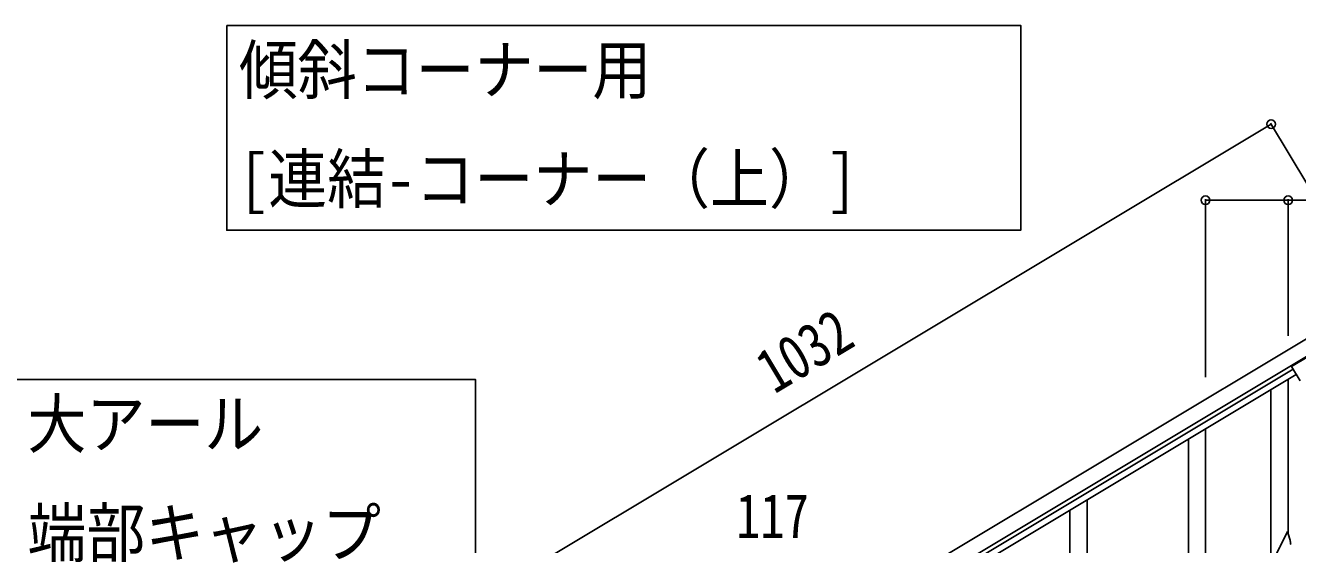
# Model space of a CAD drawing. Units: millimetres, scale not verified. Extents: x -4015 to 4015, y -2862 to 2860.
# Drawn here: x -2143 to -886, y -910 to -397 of the extents above; entities that cross this region are included whole.
import ezdxf
from ezdxf.enums import TextEntityAlignment as Align

# ---------------------------------------------------------------- set-up
doc = ezdxf.new("R2010")
doc.units = ezdxf.units.MM
doc.header["$LTSCALE"] = 10
doc.layers.add('0-3_YKK_A1', color=4, linetype='Continuous')
doc.layers.add('0-4_YKK_D', color=6, linetype='Continuous')
doc.styles.add('ＭＳ ゴシック', font='')
doc.styles.get('ＭＳ ゴシック').set_extended_font_data('MS Gothic')

msp = doc.modelspace()

# ---------------------------------------------------------------- linework, layer by layer
at = {"layer": '0-3_YKK_A1'}
for p, q in [((-1694.07, -1196.45), (-809.11, -665.55)), ((-1686.36, -1209.31), (-801.39, -678.41)), ((-857.39, -713.25), (-891.69, -733.83)), ((-890.18, -736.34), (-1642.28, -1187.54)), ((-887.1, -741.49), (-1639.19, -1192.68)), ((-891.69, -733.83), (-883.3, -747.82)), ((-895.17, -898.81), (-895.17, -746.34)), ((-912.17, -931.72), (-912.17, -756.55)), ((-976.67, -947.83), (-976.67, -795.36)), ((-993.67, -980.75), (-993.67, -805.57)), ((-1093.67, -1018.13), (-1093.67, -865.66)), ((-1110.67, -1051.05), (-1110.67, -875.87))]:
    msp.add_line(p, q, dxfattribs=at)
for points in [[(-1943.88, -396.53), (-1943.88, -599.08), (-1159.32, -599.08), (-1159.32, -396.53)], [(-2152.72, -746.53), (-2152.72, -949.08), (-1698.16, -949.08), (-1698.16, -746.53)]]:
    msp.add_lwpolyline(points, close=True, dxfattribs=at)
for points in [[(-895.77, -896.78), (-903, -911.64), (-903.34, -912.31), (-906.16, -917.95), (-907.72, -921.24), (-908.83, -923.7), (-910.3, -927.23), (-911.07, -929.26)], [(-893.04, -906.32), (-893.26, -905.38), (-893.51, -904.43), (-895.77, -896.78)]]:
    msp.add_lwpolyline(points, dxfattribs=at)
for centre, radius, start, end in [((-934.51, -915.03), 42.37, 9.56725, 11.859), ((-937.36, -914.63), 45.12, 6.17603, 8.46779)]:
    msp.add_arc(centre, radius, start, end, dxfattribs=at)
at = {"layer": '0-4_YKK_D'}
for p, q in [((-1796.96, -1024.94), (-911.99, -494.04)), ((-836.37, -620.1), (-912.51, -493.19)), ((-976.67, -744.17), (-976.67, -568.41)), ((-895.17, -703.41), (-895.17, -568.41))]:
    msp.add_line(p, q, dxfattribs=at)
msp.add_lwpolyline([(-976.67, -569.41), (-895.17, -569.41), (-707.77, -569.41)], dxfattribs=at)
for centre in [(-911.99, -494.04), (-976.67, -569.41), (-895.17, -569.41)]:
    msp.add_circle(centre, 4.25, dxfattribs=at)

# ---------------------------------------------------------------- texts
at = {"layer": '0-3_YKK_A1', "style": 'ＭＳ ゴシック', "width": 0.9}
for s, p in [('傾斜コーナー用', (-1931.86, -478.35)), ('[連結-コーナー（上）]', (-1931.86, -586.14)), ('大アール', (-2140.69, -828.35)), ('端部キャップ', (-2140.69, -936.14))]:
    msp.add_text(s, height=47.42, dxfattribs=at).set_placement(p, align=Align.BOTTOM_LEFT)
at = {"layer": '0-4_YKK_D', "style": 'ＭＳ ゴシック', "width": 0.8}
msp.add_text('1032', height=43.99, rotation=30.96, dxfattribs=at).set_placement((-1396.11, -772.81), align=Align.BOTTOM_LEFT)
msp.add_text('117', height=43.99, dxfattribs=at).set_placement((-1440.57, -916.64), align=Align.BOTTOM_LEFT)

doc.saveas('drawing.dxf')
